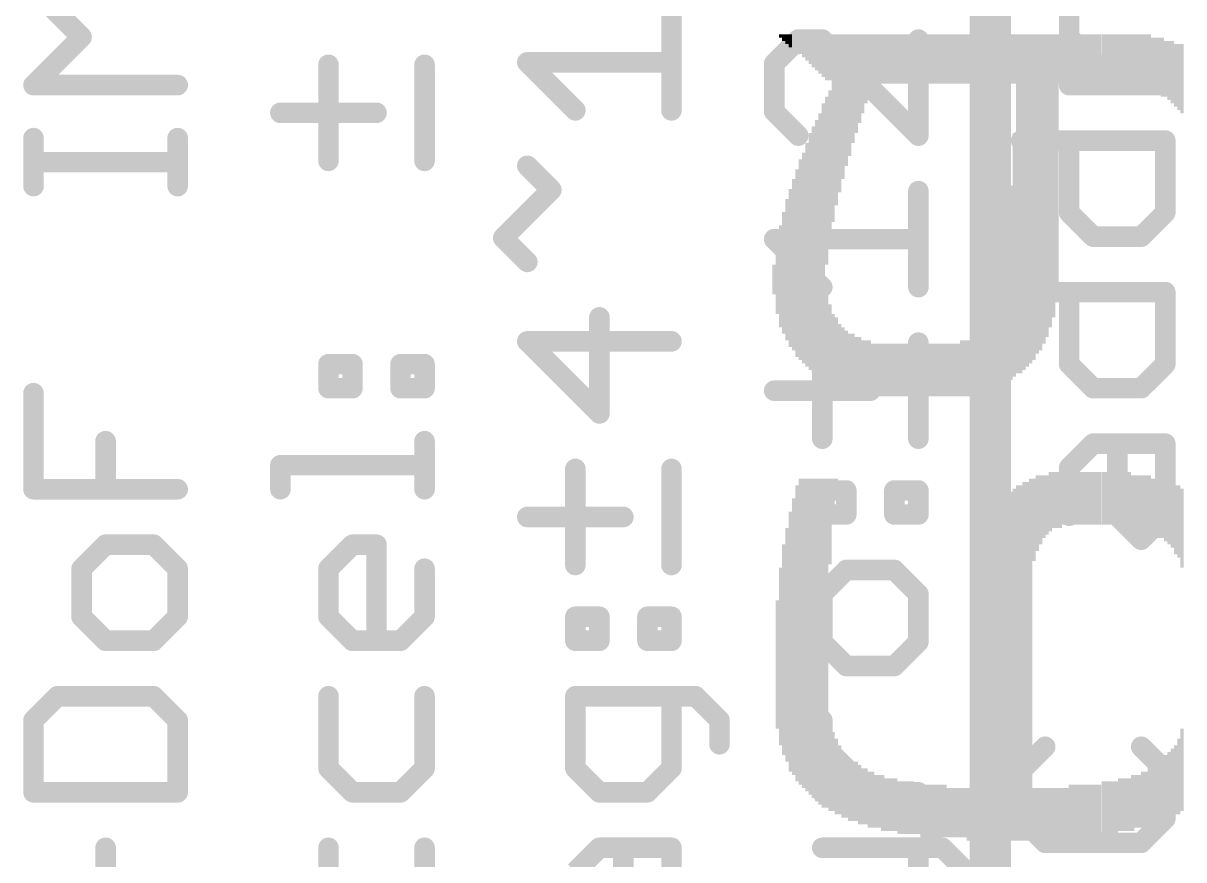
# Model space of a CAD drawing. Extents: x -6.4 to 50.9, y -4.9 to 29.2.
# Drawn here: x 0.38 to 7.54, y 6.6 to 11.76 of the extents above; entities that cross this region are included whole.
import ezdxf

# ---------------------------------------------------------------- set-up
doc = ezdxf.new("R2010")
doc.units = 0
for name, color, linetype in [('1', 12, 'CONTINUOUS'), ('21', 40, 'CONTINUOUS'), ('22', 6, 'CONTINUOUS')]:
    doc.layers.add(name, color=color, linetype=linetype)

# ---------------------------------------------------------------- blocks, each defined once
blk = doc.blocks.new('RECT')
blk.add_solid([(-0.5, -0.5), (0.5, -0.5), (-0.5, 0.5), (0.5, 0.5)])

msp = doc.modelspace()

# ---------------------------------------------------------------- linework, layer by layer
at = {"layer": '1', "const_width": 0.254}
msp.add_lwpolyline([(6.35, 3.81), (6.35, 18.923)], dxfattribs=at)
at = {"layer": '21', "const_width": 0.127}
for points in [[(0.7403, 11.6769), (0.4437, 11.9735)], [(4.3815, 11.2244), (4.3815, 11.8175)], [(6.8363, 11.6769), (6.8363, 11.8252)], [(0.4437, 11.3803), (0.7403, 11.6769)], [(5.164, 11.6616), (5.0157, 11.5133)], [(5.3123, 11.6616), (5.164, 11.6616)], [(5.9055, 11.0685), (5.3123, 11.6616)], [(5.9055, 11.6616), (5.9055, 11.0685)], [(7.1329, 11.3803), (6.8363, 11.6769)], [(2.2643, 10.9125), (2.2643, 11.5057)], [(2.8575, 10.9125), (2.8575, 11.5057)], [(3.7883, 11.2244), (3.4917, 11.521)], [(3.4917, 11.521), (4.3815, 11.521)], [(5.0157, 11.5133), (5.0157, 11.2167)], [(1.3335, 11.3803), (0.4437, 11.3803)], [(7.4295, 11.3803), (6.8363, 11.3803)], [(1.9677, 11.2091), (2.5609, 11.2091)], [(5.0157, 11.2167), (5.164, 11.0685)], [(0.4437, 10.7566), (0.4437, 11.0532)], [(1.3335, 10.7566), (1.3335, 11.0532)], [(6.5397, 11.0379), (7.4295, 11.0379)], [(6.8363, 10.5931), (6.8363, 11.0379)], [(7.4295, 11.0379), (7.4295, 10.5931)], [(1.3335, 10.9049), (0.4437, 10.9049)], [(3.64, 10.7337), (3.4917, 10.882)], [(3.3434, 10.4371), (3.64, 10.7337)], [(5.9055, 10.1329), (5.9055, 10.7261)], [(6.9846, 10.4448), (6.8363, 10.5931)], [(7.4295, 10.5931), (7.2812, 10.4448)], [(3.4917, 10.2889), (3.3434, 10.4371)], [(5.3123, 10.1329), (5.0157, 10.4295)], [(5.0157, 10.4295), (5.9055, 10.4295)], [(7.2812, 10.4448), (6.9846, 10.4448)], [(6.5397, 10.1024), (7.4295, 10.1024)], [(6.8363, 9.6575), (6.8363, 10.1024)], [(7.4295, 10.1024), (7.4295, 9.6575)], [(3.9366, 9.3533), (3.9366, 9.9465)], [(4.3815, 9.7982), (3.4917, 9.7982)], [(3.4917, 9.7982), (3.9366, 9.3533)], [(5.3123, 9.1974), (5.3123, 9.7906)], [(5.9055, 9.1974), (5.9055, 9.7906)], [(2.2643, 9.5093), (2.2643, 9.6575)], [(2.2643, 9.6575), (2.4126, 9.6575)], [(2.4126, 9.6575), (2.4126, 9.5093)], [(2.7092, 9.5093), (2.7092, 9.6575)], [(2.7092, 9.6575), (2.8575, 9.6575)], [(2.8575, 9.6575), (2.8575, 9.5093)], [(6.9846, 9.5093), (6.8363, 9.6575)], [(7.4295, 9.6575), (7.2812, 9.5093)], [(0.4437, 8.8856), (0.4437, 9.4787)], [(2.4126, 9.5093), (2.2643, 9.5093)], [(2.8575, 9.5093), (2.7092, 9.5093)], [(5.0157, 9.494), (5.6089, 9.494)], [(7.2812, 9.5093), (6.9846, 9.5093)], [(0.8886, 8.8856), (0.8886, 9.1822)], [(2.8575, 8.8856), (2.8575, 9.1822)], [(6.8363, 9.0186), (6.9846, 9.1669)], [(6.9846, 9.1669), (7.4295, 9.1669)], [(7.1329, 8.722), (7.1329, 9.1669)], [(7.4295, 9.1669), (7.4295, 8.722)], [(1.9677, 8.8856), (1.9677, 9.0339)], [(1.9677, 9.0339), (2.8575, 9.0339)], [(3.7883, 8.4178), (3.7883, 9.011)], [(4.3815, 8.4178), (4.3815, 9.011)], [(6.8363, 8.722), (6.8363, 9.0186)], [(1.3335, 8.8856), (0.4437, 8.8856)], [(5.3123, 8.7297), (5.3123, 8.8779)], [(5.3123, 8.8779), (5.4606, 8.8779)], [(5.4606, 8.8779), (5.4606, 8.7297)], [(5.7572, 8.7297), (5.7572, 8.8779)], [(5.7572, 8.8779), (5.9055, 8.8779)], [(5.9055, 8.8779), (5.9055, 8.7297)], [(3.4917, 8.7144), (4.0849, 8.7144)], [(5.4606, 8.7297), (5.3123, 8.7297)], [(5.9055, 8.7297), (5.7572, 8.7297)], [(7.2812, 8.5737), (7.1329, 8.722)], [(7.4295, 8.722), (7.2812, 8.5737)], [(0.8886, 8.5432), (0.7403, 8.3949)], [(1.1852, 8.5432), (0.8886, 8.5432)], [(1.3335, 8.3949), (1.1852, 8.5432)], [(2.2643, 8.3949), (2.4126, 8.5432)], [(2.4126, 8.5432), (2.5609, 8.5432)], [(2.5609, 8.5432), (2.5609, 7.9501)], [(0.7403, 8.3949), (0.7403, 8.0983)], [(1.3335, 8.0983), (1.3335, 8.3949)], [(2.2643, 8.0983), (2.2643, 8.3949)], [(2.8575, 8.3949), (2.8575, 8.0983)], [(5.4606, 8.3873), (5.3123, 8.239)], [(5.7572, 8.3873), (5.4606, 8.3873)], [(5.9055, 8.239), (5.7572, 8.3873)], [(5.3123, 8.239), (5.3123, 7.9424)], [(5.9055, 7.9424), (5.9055, 8.239)], [(0.7403, 8.0983), (0.8886, 7.9501)], [(1.1852, 7.9501), (1.3335, 8.0983)], [(2.4126, 7.9501), (2.2643, 8.0983)], [(2.8575, 8.0983), (2.7092, 7.9501)], [(3.7883, 7.9501), (3.7883, 8.0983)], [(3.7883, 8.0983), (3.9366, 8.0983)], [(3.9366, 8.0983), (3.9366, 7.9501)], [(4.2332, 7.9501), (4.2332, 8.0983)], [(4.2332, 8.0983), (4.3815, 8.0983)], [(4.3815, 8.0983), (4.3815, 7.9501)], [(0.8886, 7.9501), (1.1852, 7.9501)], [(2.7092, 7.9501), (2.4126, 7.9501)], [(3.9366, 7.9501), (3.7883, 7.9501)], [(4.3815, 7.9501), (4.2332, 7.9501)], [(5.3123, 7.9424), (5.4606, 7.7941)], [(5.7572, 7.7941), (5.9055, 7.9424)], [(5.4606, 7.7941), (5.7572, 7.7941)], [(0.592, 7.6077), (0.4437, 7.4594)], [(1.1852, 7.6077), (0.592, 7.6077)], [(1.3335, 7.4594), (1.1852, 7.6077)], [(2.2643, 7.6077), (2.2643, 7.1628)], [(2.8575, 7.1628), (2.8575, 7.6077)], [(4.5298, 7.6077), (3.7883, 7.6077)], [(3.7883, 7.6077), (3.7883, 7.1628)], [(4.3815, 7.1628), (4.3815, 7.6077)], [(4.6781, 7.4594), (4.5298, 7.6077)], [(0.4437, 7.4594), (0.4437, 7.0145)], [(1.3335, 7.0145), (1.3335, 7.4594)], [(4.6781, 7.3111), (4.6781, 7.4594)], [(5.3123, 7.3111), (5.3123, 7.4594)], [(5.6089, 7.0145), (5.3123, 7.3111)], [(6.688, 7.2959), (6.5397, 7.1476)], [(7.4295, 7.1476), (7.2812, 7.2959)], [(2.2643, 7.1628), (2.4126, 7.0145)], [(2.7092, 7.0145), (2.8575, 7.1628)], [(3.7883, 7.1628), (3.9366, 7.0145)], [(4.2332, 7.0145), (4.3815, 7.1628)], [(6.5397, 7.1476), (6.5397, 6.851)], [(7.4295, 6.851), (7.4295, 7.1476)], [(0.4437, 7.0145), (1.3335, 7.0145)], [(2.4126, 7.0145), (2.7092, 7.0145)], [(3.9366, 7.0145), (4.2332, 7.0145)], [(5.9055, 7.0145), (5.3123, 7.0145)], [(6.5397, 6.851), (6.688, 6.7027)], [(7.2812, 6.7027), (7.4295, 6.851)], [(0.8886, 6.079), (0.8886, 6.6722)], [(2.2643, 6.6722), (2.2643, 6.2273)], [(2.8575, 6.2273), (2.8575, 6.6722)], [(3.7883, 6.5239), (3.9366, 6.6722)], [(3.9366, 6.6722), (4.3815, 6.6722)], [(4.0849, 6.2273), (4.0849, 6.6722)], [(4.3815, 6.6722), (4.3815, 6.2273)], [(5.3123, 6.6722), (6.0538, 6.6722)], [(5.9055, 6.2273), (5.9055, 6.6722)], [(6.0538, 6.6722), (6.2021, 6.5239)], [(6.688, 6.7027), (7.2812, 6.7027)]]:
    msp.add_lwpolyline(points, dxfattribs=at)
at = {"layer": '21', "const_width": 0.0635}
for points in [[(0.7628, 11.6544, 1), (0.7179, 11.6993)], [(0.7179, 11.6544, 1), (0.7628, 11.6993)], [(5.164, 11.6934, 1), (5.164, 11.6299)], [(5.1865, 11.6392, 1), (5.1416, 11.6841)], [(5.3348, 11.6841, 1), (5.2899, 11.6392)], [(5.3123, 11.6299, 1), (5.3123, 11.6934)], [(5.9372, 11.6616, 1), (5.8738, 11.6616)], [(6.8046, 11.6769, 1), (6.8681, 11.6769)], [(6.8588, 11.6993, 1), (6.8139, 11.6544)], [(2.2961, 11.5057, 1), (2.2326, 11.5057)], [(2.8893, 11.5057, 1), (2.8257, 11.5057)], [(3.4917, 11.5527, 1), (3.4917, 11.4892)], [(3.5142, 11.5434, 1), (3.4693, 11.4985)], [(4.3815, 11.4892, 1), (4.3815, 11.5527)], [(5.0475, 11.5133, 1), (4.984, 11.5133)], [(4.9933, 11.5358, 1), (5.0382, 11.4909)], [(0.4437, 11.412, 1), (0.4437, 11.3485)], [(0.4213, 11.4027, 1), (0.4662, 11.3578)], [(1.3335, 11.3485, 1), (1.3335, 11.412)], [(6.8363, 11.412, 1), (6.8363, 11.3485)], [(7.1105, 11.3578, 1), (7.1554, 11.4027)], [(7.4295, 11.3485, 1), (7.4295, 11.412)], [(1.9677, 11.2409, 1), (1.9677, 11.1774)], [(2.5609, 11.1774, 1), (2.5609, 11.2409)], [(3.7659, 11.2019, 1), (3.8108, 11.2468)], [(4.3498, 11.2244, 1), (4.4132, 11.2244)], [(5.0382, 11.2392, 1), (4.9933, 11.1943)], [(4.984, 11.2167, 1), (5.0475, 11.2167)], [(0.4755, 11.0532, 1), (0.412, 11.0532)], [(1.3653, 11.0532, 1), (1.3018, 11.0532)], [(5.1416, 11.046, 1), (5.1865, 11.0909)], [(5.883, 11.046, 1), (5.928, 11.0909)], [(5.8738, 11.0685, 1), (5.9372, 11.0685)], [(6.5397, 11.0697, 1), (6.5397, 11.0062)], [(6.8681, 11.0379, 1), (6.8046, 11.0379)], [(7.4612, 11.0379, 1), (7.3978, 11.0379)], [(7.4295, 11.0062, 1), (7.4295, 11.0697)], [(0.4437, 10.9367, 1), (0.4437, 10.8732)], [(1.3335, 10.8732, 1), (1.3335, 10.9367)], [(2.2326, 10.9125, 1), (2.2961, 10.9125)], [(2.8257, 10.9125, 1), (2.8893, 10.9125)], [(3.5142, 10.9045, 1), (3.4693, 10.8596)], [(0.412, 10.7566, 1), (0.4755, 10.7566)], [(1.3018, 10.7566, 1), (1.3653, 10.7566)], [(3.6625, 10.7113, 1), (3.6176, 10.7562)], [(3.6176, 10.7113, 1), (3.6625, 10.7562)], [(5.9372, 10.7261, 1), (5.8738, 10.7261)], [(6.8046, 10.5931, 1), (6.8681, 10.5931)], [(6.8588, 10.6155, 1), (6.8139, 10.5706)], [(7.3978, 10.5931, 1), (7.4612, 10.5931)], [(7.452, 10.5706, 1), (7.407, 10.6155)], [(3.3659, 10.4596, 1), (3.321, 10.4147)], [(3.321, 10.4596, 1), (3.3659, 10.4147)], [(5.0157, 10.4613, 1), (5.0157, 10.3978)], [(5.0382, 10.452, 1), (4.9933, 10.4071)], [(5.9055, 10.3978, 1), (5.9055, 10.4613)], [(6.9846, 10.4765, 1), (6.9846, 10.413)], [(6.9622, 10.4223, 1), (7.0071, 10.4672)], [(7.2588, 10.4672, 1), (7.3037, 10.4223)], [(7.2812, 10.413, 1), (7.2812, 10.4765)], [(3.4693, 10.2664, 1), (3.5142, 10.3113)], [(5.2899, 10.1105, 1), (5.3348, 10.1554)], [(5.8738, 10.1329, 1), (5.9372, 10.1329)], [(6.5397, 10.1342, 1), (6.5397, 10.0707)], [(6.8681, 10.1024, 1), (6.8046, 10.1024)], [(7.4612, 10.1024, 1), (7.3978, 10.1024)], [(7.4295, 10.0707, 1), (7.4295, 10.1342)], [(3.9684, 9.9465, 1), (3.9049, 9.9465)], [(3.4917, 9.83, 1), (3.4917, 9.7665)], [(3.5142, 9.8207, 1), (3.4693, 9.7758)], [(4.3815, 9.7665, 1), (4.3815, 9.83)], [(5.3441, 9.7906, 1), (5.2806, 9.7906)], [(5.9372, 9.7906, 1), (5.8738, 9.7906)], [(2.2643, 9.6893, 1), (2.2643, 9.6258)], [(2.2961, 9.6575, 1), (2.2326, 9.6575)], [(2.4444, 9.6575, 1), (2.3809, 9.6575)], [(2.4126, 9.6258, 1), (2.4126, 9.6893)], [(2.7092, 9.6893, 1), (2.7092, 9.6258)], [(2.741, 9.6575, 1), (2.6775, 9.6575)], [(2.8893, 9.6575, 1), (2.8257, 9.6575)], [(2.8575, 9.6258, 1), (2.8575, 9.6893)], [(6.8046, 9.6575, 1), (6.8681, 9.6575)], [(6.8588, 9.68, 1), (6.8139, 9.6351)], [(7.3978, 9.6575, 1), (7.4612, 9.6575)], [(7.452, 9.6351, 1), (7.407, 9.68)], [(0.4755, 9.4787, 1), (0.412, 9.4787)], [(2.2643, 9.541, 1), (2.2643, 9.4775)], [(2.2326, 9.5093, 1), (2.2961, 9.5093)], [(2.3809, 9.5093, 1), (2.4444, 9.5093)], [(2.4126, 9.4775, 1), (2.4126, 9.541)], [(2.7092, 9.541, 1), (2.7092, 9.4775)], [(2.6775, 9.5093, 1), (2.741, 9.5093)], [(2.8257, 9.5093, 1), (2.8893, 9.5093)], [(2.8575, 9.4775, 1), (2.8575, 9.541)], [(5.0157, 9.5257, 1), (5.0157, 9.4622)], [(5.6089, 9.4622, 1), (5.6089, 9.5257)], [(6.9846, 9.541, 1), (6.9846, 9.4775)], [(6.9622, 9.4868, 1), (7.0071, 9.5317)], [(7.2588, 9.5317, 1), (7.3037, 9.4868)], [(7.2812, 9.4775, 1), (7.2812, 9.541)], [(3.9049, 9.3533, 1), (3.9684, 9.3533)], [(3.9142, 9.3309, 1), (3.9591, 9.3758)], [(0.9204, 9.1822, 1), (0.8569, 9.1822)], [(2.8893, 9.1822, 1), (2.8257, 9.1822)], [(5.2806, 9.1974, 1), (5.3441, 9.1974)], [(5.8738, 9.1974, 1), (5.9372, 9.1974)], [(6.9846, 9.1987, 1), (6.9846, 9.1352)], [(7.0071, 9.1445, 1), (6.9622, 9.1894)], [(7.1647, 9.1669, 1), (7.1012, 9.1669)], [(7.4612, 9.1669, 1), (7.3978, 9.1669)], [(7.4295, 9.1352, 1), (7.4295, 9.1987)], [(1.9995, 9.0339, 1), (1.936, 9.0339)], [(1.9677, 9.0656, 1), (1.9677, 9.0021)], [(2.8575, 9.0021, 1), (2.8575, 9.0656)], [(3.8201, 9.011, 1), (3.7566, 9.011)], [(4.4132, 9.011, 1), (4.3498, 9.011)], [(6.8681, 9.0186, 1), (6.8046, 9.0186)], [(6.8139, 9.0411, 1), (6.8588, 8.9962)], [(0.4437, 8.9173, 1), (0.4437, 8.8538)], [(0.412, 8.8856, 1), (0.4755, 8.8856)], [(0.8569, 8.8856, 1), (0.9204, 8.8856)], [(1.3335, 8.8538, 1), (1.3335, 8.9173)], [(1.936, 8.8856, 1), (1.9995, 8.8856)], [(2.8257, 8.8856, 1), (2.8893, 8.8856)], [(5.3123, 8.9097, 1), (5.3123, 8.8462)], [(5.3441, 8.8779, 1), (5.2806, 8.8779)], [(5.4924, 8.8779, 1), (5.4289, 8.8779)], [(5.4606, 8.8462, 1), (5.4606, 8.9097)], [(5.7572, 8.9097, 1), (5.7572, 8.8462)], [(5.789, 8.8779, 1), (5.7255, 8.8779)], [(5.9372, 8.8779, 1), (5.8738, 8.8779)], [(5.9055, 8.8462, 1), (5.9055, 8.9097)], [(3.4917, 8.7462, 1), (3.4917, 8.6827)], [(4.0849, 8.6827, 1), (4.0849, 8.7462)], [(5.3123, 8.7614, 1), (5.3123, 8.6979)], [(5.2806, 8.7297, 1), (5.3441, 8.7297)], [(5.4289, 8.7297, 1), (5.4924, 8.7297)], [(5.4606, 8.6979, 1), (5.4606, 8.7614)], [(5.7572, 8.7614, 1), (5.7572, 8.6979)], [(5.7255, 8.7297, 1), (5.789, 8.7297)], [(5.8738, 8.7297, 1), (5.9372, 8.7297)], [(5.9055, 8.6979, 1), (5.9055, 8.7614)], [(6.8046, 8.722, 1), (6.8681, 8.722)], [(7.1554, 8.7445, 1), (7.1105, 8.6996)], [(7.1012, 8.722, 1), (7.1647, 8.722)], [(7.3978, 8.722, 1), (7.4612, 8.722)], [(7.452, 8.6996, 1), (7.407, 8.7445)], [(0.8886, 8.575, 1), (0.8886, 8.5115)], [(0.9111, 8.5208, 1), (0.8662, 8.5657)], [(1.2077, 8.5657, 1), (1.1628, 8.5208)], [(1.1852, 8.5115, 1), (1.1852, 8.575)], [(2.4126, 8.575, 1), (2.4126, 8.5115)], [(2.4351, 8.5208, 1), (2.3902, 8.5657)], [(2.5927, 8.5432, 1), (2.5292, 8.5432)], [(2.5609, 8.5115, 1), (2.5609, 8.575)], [(7.2588, 8.5962, 1), (7.3037, 8.5513)], [(7.2588, 8.5513, 1), (7.3037, 8.5962)], [(0.7721, 8.3949, 1), (0.7086, 8.3949)], [(1.3653, 8.3949, 1), (1.3018, 8.3949)], [(2.2961, 8.3949, 1), (2.2326, 8.3949)], [(2.8893, 8.3949, 1), (2.8257, 8.3949)], [(0.7179, 8.4174, 1), (0.7628, 8.3725)], [(1.311, 8.3725, 1), (1.356, 8.4174)], [(2.2419, 8.4174, 1), (2.2868, 8.3725)], [(3.7566, 8.4178, 1), (3.8201, 8.4178)], [(4.3498, 8.4178, 1), (4.4132, 8.4178)], [(5.4606, 8.4191, 1), (5.4606, 8.3556)], [(5.4831, 8.3649, 1), (5.4382, 8.4098)], [(5.7797, 8.4098, 1), (5.7348, 8.3649)], [(5.7572, 8.3556, 1), (5.7572, 8.4191)], [(5.3441, 8.239, 1), (5.2806, 8.239)], [(5.2899, 8.2615, 1), (5.3348, 8.2166)], [(5.9372, 8.239, 1), (5.8738, 8.239)], [(5.883, 8.2166, 1), (5.928, 8.2615)], [(0.7628, 8.1208, 1), (0.7179, 8.0759)], [(0.7086, 8.0983, 1), (0.7721, 8.0983)], [(1.3018, 8.0983, 1), (1.3653, 8.0983)], [(1.356, 8.0759, 1), (1.311, 8.1208)], [(2.2868, 8.1208, 1), (2.2419, 8.0759)], [(2.2326, 8.0983, 1), (2.2961, 8.0983)], [(2.8257, 8.0983, 1), (2.8893, 8.0983)], [(2.88, 8.0759, 1), (2.835, 8.1208)], [(3.7883, 8.1301, 1), (3.7883, 8.0666)], [(3.8201, 8.0983, 1), (3.7566, 8.0983)], [(3.9684, 8.0983, 1), (3.9049, 8.0983)], [(3.9366, 8.0666, 1), (3.9366, 8.1301)], [(4.2332, 8.1301, 1), (4.2332, 8.0666)], [(4.265, 8.0983, 1), (4.2015, 8.0983)], [(4.4132, 8.0983, 1), (4.3498, 8.0983)], [(4.3815, 8.0666, 1), (4.3815, 8.1301)], [(0.8886, 7.9818, 1), (0.8886, 7.9183)], [(0.8662, 7.9276, 1), (0.9111, 7.9725)], [(1.1628, 7.9725, 1), (1.2077, 7.9276)], [(1.1852, 7.9183, 1), (1.1852, 7.9818)], [(2.4126, 7.9818, 1), (2.4126, 7.9183)], [(2.3902, 7.9276, 1), (2.4351, 7.9725)], [(2.5292, 7.9501, 1), (2.5927, 7.9501)], [(2.6868, 7.9725, 1), (2.7317, 7.9276)], [(2.7092, 7.9183, 1), (2.7092, 7.9818)], [(3.7883, 7.9818, 1), (3.7883, 7.9183)], [(3.7566, 7.9501, 1), (3.8201, 7.9501)], [(3.9049, 7.9501, 1), (3.9684, 7.9501)], [(3.9366, 7.9183, 1), (3.9366, 7.9818)], [(4.2332, 7.9818, 1), (4.2332, 7.9183)], [(4.2015, 7.9501, 1), (4.265, 7.9501)], [(4.3498, 7.9501, 1), (4.4132, 7.9501)], [(4.3815, 7.9183, 1), (4.3815, 7.9818)], [(5.3348, 7.9649, 1), (5.2899, 7.92)], [(5.2806, 7.9424, 1), (5.3441, 7.9424)], [(5.8738, 7.9424, 1), (5.9372, 7.9424)], [(5.928, 7.92, 1), (5.883, 7.9649)], [(5.4606, 7.8259, 1), (5.4606, 7.7624)], [(5.4382, 7.7717, 1), (5.4831, 7.8166)], [(5.7348, 7.8166, 1), (5.7797, 7.7717)], [(5.7572, 7.7624, 1), (5.7572, 7.8259)], [(0.592, 7.6395, 1), (0.592, 7.576)], [(0.6145, 7.5853, 1), (0.5696, 7.6302)], [(1.2077, 7.6302, 1), (1.1628, 7.5853)], [(1.1852, 7.576, 1), (1.1852, 7.6395)], [(2.2961, 7.6077, 1), (2.2326, 7.6077)], [(2.8893, 7.6077, 1), (2.8257, 7.6077)], [(3.7883, 7.6395, 1), (3.7883, 7.576)], [(3.8201, 7.6077, 1), (3.7566, 7.6077)], [(4.4132, 7.6077, 1), (4.3498, 7.6077)], [(4.5522, 7.6302, 1), (4.5073, 7.5853)], [(4.5298, 7.576, 1), (4.5298, 7.6395)], [(0.4755, 7.4594, 1), (0.412, 7.4594)], [(1.3653, 7.4594, 1), (1.3018, 7.4594)], [(4.7098, 7.4594, 1), (4.6463, 7.4594)], [(5.3441, 7.4594, 1), (5.2806, 7.4594)], [(0.4213, 7.4819, 1), (0.4662, 7.437)], [(1.311, 7.437, 1), (1.356, 7.4819)], [(4.6556, 7.437, 1), (4.7005, 7.4819)], [(4.6463, 7.3111, 1), (4.7098, 7.3111)], [(5.3348, 7.3336, 1), (5.2899, 7.2887)], [(5.2806, 7.3111, 1), (5.3441, 7.3111)], [(6.7105, 7.2734, 1), (6.6656, 7.3183)], [(7.3037, 7.3183, 1), (7.2588, 7.2734)], [(2.2868, 7.1853, 1), (2.2419, 7.1404)], [(2.2326, 7.1628, 1), (2.2961, 7.1628)], [(2.8257, 7.1628, 1), (2.8893, 7.1628)], [(2.88, 7.1404, 1), (2.835, 7.1853)], [(3.8108, 7.1853, 1), (3.7659, 7.1404)], [(3.7566, 7.1628, 1), (3.8201, 7.1628)], [(4.3498, 7.1628, 1), (4.4132, 7.1628)], [(4.404, 7.1404, 1), (4.359, 7.1853)], [(6.5715, 7.1476, 1), (6.508, 7.1476)], [(6.5173, 7.17, 1), (6.5622, 7.1251)], [(7.4612, 7.1476, 1), (7.3978, 7.1476)], [(7.407, 7.1251, 1), (7.452, 7.17)], [(0.4437, 7.0463, 1), (0.4437, 6.9828)], [(0.412, 7.0145, 1), (0.4755, 7.0145)], [(1.3018, 7.0145, 1), (1.3653, 7.0145)], [(1.3335, 6.9828, 1), (1.3335, 7.0463)], [(2.4126, 7.0463, 1), (2.4126, 6.9828)], [(2.3902, 6.9921, 1), (2.4351, 7.037)], [(2.6868, 7.037, 1), (2.7317, 6.9921)], [(2.7092, 6.9828, 1), (2.7092, 7.0463)], [(3.9366, 7.0463, 1), (3.9366, 6.9828)], [(3.9142, 6.9921, 1), (3.9591, 7.037)], [(4.2108, 7.037, 1), (4.2557, 6.9921)], [(4.2332, 6.9828, 1), (4.2332, 7.0463)], [(5.3123, 7.0463, 1), (5.3123, 6.9828)], [(5.5865, 6.9921, 1), (5.6314, 7.037)], [(5.9055, 6.9828, 1), (5.9055, 7.0463)], [(6.508, 6.851, 1), (6.5715, 6.851)], [(6.5622, 6.8734, 1), (6.5173, 6.8285)], [(7.3978, 6.851, 1), (7.4612, 6.851)], [(7.452, 6.8285, 1), (7.407, 6.8734)], [(0.9204, 6.6722, 1), (0.8569, 6.6722)], [(2.2961, 6.6722, 1), (2.2326, 6.6722)], [(2.8893, 6.6722, 1), (2.8257, 6.6722)], [(3.9366, 6.7039, 1), (3.9366, 6.6404)], [(3.9591, 6.6497, 1), (3.9142, 6.6946)], [(4.1167, 6.6722, 1), (4.0532, 6.6722)], [(4.4132, 6.6722, 1), (4.3498, 6.6722)], [(4.3815, 6.6404, 1), (4.3815, 6.7039)], [(5.3123, 6.7039, 1), (5.3123, 6.6404)], [(5.9372, 6.6722, 1), (5.8738, 6.6722)], [(6.0762, 6.6946, 1), (6.0313, 6.6497)], [(6.0538, 6.6404, 1), (6.0538, 6.7039)], [(6.688, 6.7344, 1), (6.688, 6.6709)], [(6.6656, 6.6802, 1), (6.7105, 6.7251)], [(7.2588, 6.7251, 1), (7.3037, 6.6802)], [(7.2812, 6.6709, 1), (7.2812, 6.7344)]]:
    msp.add_lwpolyline(points, format="xyb", dxfattribs=at)

# ---------------------------------------------------------------- block references
at = {"layer": '22', "yscale": 0.0203, "rotation": 90}
for p, xscale in [((5.0546, 11.684), 0.0203), ((5.0749, 11.6738), 0.0406), ((5.0952, 11.6637), 0.061), ((5.1156, 11.6535), 0.0813), ((5.1359, 11.6434), 0.1016), ((5.1562, 11.6332), 0.1219), ((5.1765, 11.6332), 0.1219), ((5.1968, 11.623), 0.1422), ((5.2172, 11.6129), 0.1626), ((5.2375, 11.6027), 0.1829), ((5.2578, 11.5926), 0.2032), ((5.2781, 11.5824), 0.2235), ((5.2984, 11.5722), 0.2438), ((5.3188, 11.5621), 0.2642), ((5.3391, 11.5519), 0.2845), ((5.3594, 11.5519), 0.2845), ((5.3797, 11.115), 1.1582), ((5.4, 11.1658), 1.0566), ((5.4204, 11.2065), 0.9754), ((5.4407, 11.2471), 0.8941), ((5.461, 11.2878), 0.8128), ((5.4813, 11.3182), 0.7518), ((5.5016, 11.3589), 0.6706), ((5.522, 11.3894), 0.6096), ((5.5423, 11.4198), 0.5486), ((5.5626, 11.4503), 0.4877), ((5.5829, 11.4808), 0.4267), ((5.6032, 11.5113), 0.3658), ((5.6236, 11.5418), 0.3048), ((5.6439, 11.5418), 0.3048), ((5.6642, 11.5418), 0.3048), ((5.6845, 11.5418), 0.3048), ((5.7048, 11.5418), 0.3048), ((5.7252, 11.5418), 0.3048), ((5.7455, 11.5418), 0.3048), ((5.7658, 11.5418), 0.3048), ((5.7861, 11.5418), 0.3048), ((5.8064, 11.5418), 0.3048), ((5.8268, 11.5418), 0.3048), ((5.8471, 11.5418), 0.3048), ((5.8674, 11.5418), 0.3048), ((5.8877, 11.5418), 0.3048), ((5.908, 11.5418), 0.3048), ((5.9284, 11.5418), 0.3048), ((5.9487, 11.5418), 0.3048), ((5.969, 11.5418), 0.3048), ((5.9893, 11.5418), 0.3048), ((6.0096, 11.5418), 0.3048), ((6.03, 11.5418), 0.3048), ((6.0503, 11.5418), 0.3048), ((6.0706, 11.5418), 0.3048), ((6.0909, 11.5418), 0.3048), ((6.1112, 11.5418), 0.3048), ((6.1316, 11.5418), 0.3048), ((6.1519, 11.5418), 0.3048), ((6.1722, 11.5418), 0.3048), ((6.1925, 11.5418), 0.3048), ((6.2128, 11.5418), 0.3048), ((6.2332, 11.5418), 0.3048), ((6.2535, 11.5418), 0.3048), ((6.2738, 11.5418), 0.3048), ((6.2941, 11.5418), 0.3048), ((6.3144, 11.5418), 0.3048), ((6.3348, 11.5418), 0.3048), ((6.3551, 11.5418), 0.3048), ((6.3754, 11.5418), 0.3048), ((6.3957, 11.5418), 0.3048), ((6.416, 11.5418), 0.3048), ((6.4364, 11.5418), 0.3048), ((6.4567, 11.5418), 0.3048), ((6.477, 11.5418), 0.3048), ((6.4973, 11.5418), 0.3048), ((6.5176, 10.6477), 2.093), ((6.538, 10.6477), 2.093), ((6.5583, 10.6578), 2.0726), ((6.5786, 10.668), 2.0523), ((6.5989, 10.6782), 2.032), ((6.6192, 10.6883), 2.0117), ((6.6396, 10.7086), 1.971), ((6.6599, 10.7188), 1.9507), ((6.6802, 10.7391), 1.9101), ((6.7005, 10.7594), 1.8694), ((6.7208, 10.7899), 1.8085), ((6.7412, 10.8204), 1.7475), ((6.7615, 10.8814), 1.6256), ((6.7818, 11.5418), 0.3048), ((6.8021, 11.5418), 0.3048), ((6.8224, 11.5418), 0.3048), ((6.8428, 11.5418), 0.3048), ((6.8631, 11.5418), 0.3048), ((6.8834, 11.5418), 0.3048), ((6.9037, 11.5418), 0.3048), ((6.924, 11.5418), 0.3048), ((6.9444, 11.5418), 0.3048), ((6.9647, 11.5418), 0.3048), ((6.985, 11.5418), 0.3048), ((7.0053, 11.5418), 0.3048), ((7.0256, 11.5418), 0.3048), ((7.046, 11.5418), 0.3048), ((7.0663, 11.5418), 0.3048), ((7.0866, 11.5418), 0.3048), ((7.1069, 11.5418), 0.3048), ((7.1272, 11.5418), 0.3048), ((7.1476, 11.5316), 0.3251), ((7.1679, 11.5316), 0.3251), ((7.1882, 11.5316), 0.3251), ((7.2085, 11.5316), 0.3251), ((7.2288, 11.5316), 0.3251), ((7.2492, 11.5316), 0.3251), ((7.2695, 11.5316), 0.3251), ((7.2898, 11.5316), 0.3251), ((7.3101, 11.5214), 0.3454), ((7.3304, 11.5214), 0.3454), ((7.3508, 11.5113), 0.3251), ((7.3711, 11.5011), 0.3454), ((7.3914, 11.5011), 0.3454), ((7.4117, 11.491), 0.3658), ((7.432, 11.4808), 0.3454), ((7.4524, 11.4706), 0.3658), ((7.4727, 11.4605), 0.3861), ((7.493, 11.4402), 0.3861), ((7.5133, 11.43), 0.4064), ((7.5336, 11.4198), 0.4267), ((5.3594, 10.8915), 0.9144), ((5.3188, 10.414), 1.7069), ((5.3391, 10.7899), 1.0363), ((5.2984, 10.3937), 1.6256), ((5.2578, 10.3632), 1.524), ((5.2781, 10.3734), 1.585), ((5.2375, 10.353), 1.463), ((6.4973, 10.3327), 1.5037), ((5.1968, 10.3124), 1.3005), ((5.2172, 10.3327), 1.3818), ((5.1765, 10.3022), 1.2395), ((5.1562, 10.2819), 1.1582), ((5.1359, 10.2718), 1.0566), ((6.477, 10.16), 1.1989), ((5.0952, 10.2413), 0.8738), ((5.1156, 10.2514), 0.9754), ((5.0749, 10.221), 0.7518), ((5.0546, 10.2006), 0.6299), ((5.0343, 10.1905), 0.447), ((6.4567, 9.9873), 0.8534), ((5.014, 10.1803), 0.1829), ((5.3391, 9.8247), 0.569), ((6.4364, 9.8349), 0.5893), ((5.3594, 9.7841), 0.4877), ((5.3797, 9.7434), 0.447), ((6.3957, 9.7536), 0.4674), ((6.416, 9.7841), 0.4877), ((5.4, 9.7333), 0.4267), ((5.4204, 9.7028), 0.4064), ((6.3348, 9.7028), 0.4064), ((6.3551, 9.713), 0.4267), ((6.3754, 9.7333), 0.4267), ((5.4407, 9.6926), 0.3861), ((5.461, 9.6825), 0.3658), ((5.4813, 9.6622), 0.3658), ((5.5016, 9.6622), 0.3658), ((5.522, 9.652), 0.3454), ((5.5423, 9.652), 0.3454), ((6.2332, 9.652), 0.3454), ((6.2535, 9.652), 0.3454), ((6.2738, 9.6622), 0.3658), ((6.2941, 9.6723), 0.3861), ((6.3144, 9.6926), 0.3861), ((5.5626, 9.6317), 0.3454), ((5.5829, 9.6317), 0.3454), ((5.6032, 9.6317), 0.3454), ((5.6236, 9.6215), 0.3251), ((5.6439, 9.6215), 0.3251), ((5.6642, 9.6215), 0.3251), ((5.6845, 9.6215), 0.3251), ((5.7048, 9.6215), 0.3251), ((5.7252, 9.6215), 0.3251), ((5.7455, 9.6215), 0.3251), ((5.7658, 9.6215), 0.3251), ((5.7861, 9.6215), 0.3251), ((5.8064, 9.6215), 0.3251), ((5.8268, 9.6215), 0.3251), ((5.8471, 9.6215), 0.3251), ((5.8674, 9.6215), 0.3251), ((5.8877, 9.6215), 0.3251), ((5.908, 9.6215), 0.3251), ((5.9284, 9.6215), 0.3251), ((5.9487, 9.6215), 0.3251), ((5.969, 9.6215), 0.3251), ((5.9893, 9.6215), 0.3251), ((6.0096, 9.6215), 0.3251), ((6.03, 9.6215), 0.3251), ((6.0503, 9.6215), 0.3251), ((6.0706, 9.6215), 0.3251), ((6.0909, 9.6215), 0.3251), ((6.1112, 9.6215), 0.3251), ((6.1316, 9.6215), 0.3251), ((6.1519, 9.6215), 0.3251), ((6.1722, 9.6317), 0.3454), ((6.1925, 9.6317), 0.3454), ((6.2128, 9.6317), 0.3454), ((6.6396, 8.7376), 0.4674), ((6.6599, 8.7579), 0.4267), ((6.6802, 8.7782), 0.3861), ((6.7005, 8.7884), 0.3658), ((6.7208, 8.8087), 0.3658), ((6.7412, 8.8189), 0.3454), ((6.7615, 8.8189), 0.3454), ((6.7818, 8.8189), 0.3454), ((6.8021, 8.829), 0.3251), ((6.8224, 8.829), 0.3251), ((6.8428, 8.829), 0.3251), ((6.8631, 8.829), 0.3251), ((6.8834, 8.829), 0.3251), ((6.9037, 8.829), 0.3251), ((6.924, 8.829), 0.3251), ((6.9444, 8.829), 0.3251), ((6.9647, 8.829), 0.3251), ((6.985, 8.829), 0.3251), ((7.0053, 8.829), 0.3251), ((7.0256, 8.829), 0.3251), ((7.046, 8.829), 0.3251), ((7.0663, 8.829), 0.3251), ((7.0866, 8.829), 0.3251), ((7.1069, 8.829), 0.3251), ((7.1272, 8.829), 0.3251), ((7.1476, 8.829), 0.3251), ((7.1679, 8.829), 0.3251), ((7.1882, 8.829), 0.3251), ((7.2085, 8.8189), 0.3454), ((7.2288, 8.8087), 0.3251), ((7.2492, 8.8087), 0.3251), ((7.2695, 8.8087), 0.3251), ((7.2898, 8.7986), 0.3454), ((7.3101, 8.7986), 0.3454), ((7.3304, 8.7986), 0.3454), ((5.1562, 7.9959), 1.8288), ((5.1765, 8.0061), 1.8898), ((5.1968, 7.9959), 1.9101), ((5.2172, 7.9858), 1.9304), ((5.2375, 7.9756), 1.9507), ((5.2578, 7.9654), 1.971), ((5.2781, 7.9553), 1.9914), ((5.2984, 7.9451), 2.0117), ((5.3188, 7.935), 2.032), ((5.3391, 7.935), 2.032), ((5.3594, 8.6868), 0.5283), ((5.3797, 8.8087), 0.2845), ((5.4, 8.9002), 0.1016), ((6.4973, 7.8029), 2.1742), ((6.5176, 7.813), 2.1946), ((6.538, 7.813), 2.1946), ((6.5583, 7.8232), 2.2149), ((6.5786, 7.8232), 2.2149), ((6.5989, 7.8334), 2.2352), ((6.6192, 8.697), 0.508), ((7.3508, 8.7782), 0.3454), ((7.3711, 8.7782), 0.3454), ((7.3914, 8.7681), 0.3658), ((7.4117, 8.7579), 0.3454), ((7.432, 8.7478), 0.3658), ((7.4524, 8.7376), 0.3861), ((7.4727, 8.7173), 0.3861), ((7.493, 8.697), 0.4267), ((7.5133, 8.6868), 0.447), ((7.5336, 8.6462), 0.4877), ((5.1359, 7.9756), 1.7069), ((6.4364, 7.7724), 2.1133), ((6.4567, 7.7826), 2.1336), ((6.477, 7.7927), 2.1539), ((5.1156, 7.9451), 1.6053), ((6.3957, 7.7419), 2.0523), ((6.416, 7.7622), 2.093), ((6.3551, 7.7013), 1.971), ((6.3754, 7.7216), 2.0117), ((5.0952, 7.9248), 1.4427), ((6.3348, 7.681), 1.9304), ((5.0749, 7.8943), 1.3005), ((6.3144, 7.6403), 1.8491), ((5.0546, 7.8537), 1.0973), ((6.2941, 7.5794), 1.7272), ((5.0343, 7.8029), 0.7925), ((5.3594, 7.173), 0.5486), ((5.3797, 7.1425), 0.4877), ((7.5336, 7.1526), 0.508), ((5.4, 7.112), 0.4674), ((7.5133, 7.112), 0.4674), ((5.4204, 7.0917), 0.4267), ((5.4407, 7.0612), 0.4064), ((5.461, 7.051), 0.3861), ((7.432, 7.0409), 0.4064), ((7.4524, 7.0612), 0.4064), ((7.4727, 7.0714), 0.4267), ((7.493, 7.0917), 0.4267), ((5.4813, 7.0307), 0.3861), ((5.5016, 7.0206), 0.3658), ((5.522, 7.0206), 0.3658), ((5.5423, 7.0002), 0.3658), ((7.3711, 7.0002), 0.3658), ((7.3914, 7.0206), 0.3658), ((7.4117, 7.0307), 0.3861), ((5.5626, 6.9901), 0.3454), ((5.5829, 6.9901), 0.3454), ((5.6032, 6.9698), 0.3454), ((5.6236, 6.9698), 0.3454), ((5.6439, 6.9596), 0.3251), ((5.6642, 6.9596), 0.3251), ((5.6845, 6.9494), 0.3454), ((5.7048, 6.9393), 0.3251), ((5.7252, 6.9393), 0.3251), ((5.7455, 6.9393), 0.3251), ((5.7658, 6.9393), 0.3251), ((7.1476, 6.9393), 0.3251), ((7.1679, 6.9393), 0.3251), ((7.1882, 6.9393), 0.3251), ((7.2085, 6.9393), 0.3251), ((7.2288, 6.9494), 0.3454), ((7.2492, 6.9596), 0.3251), ((7.2695, 6.9596), 0.3251), ((7.2898, 6.9698), 0.3454), ((7.3101, 6.9698), 0.3454), ((7.3304, 6.9901), 0.3454), ((7.3508, 6.9901), 0.3454), ((5.7861, 6.919), 0.3251), ((5.8064, 6.919), 0.3251), ((5.8268, 6.919), 0.3251), ((5.8471, 6.919), 0.3251), ((5.8674, 6.919), 0.3251), ((5.8877, 6.9088), 0.3048), ((5.908, 6.9088), 0.3048), ((5.9284, 6.8986), 0.3251), ((5.9487, 6.8986), 0.3251), ((5.969, 6.8986), 0.3251), ((5.9893, 6.8986), 0.3251), ((6.0096, 6.8986), 0.3251), ((6.03, 6.8986), 0.3251), ((6.0503, 6.8986), 0.3251), ((6.0706, 6.8986), 0.3251), ((6.0909, 6.8885), 0.3048), ((6.1112, 6.8885), 0.3048), ((6.1316, 6.8885), 0.3048), ((6.1519, 6.8885), 0.3048), ((6.1722, 6.8885), 0.3048), ((6.1925, 6.8885), 0.3048), ((6.2128, 6.8783), 0.3251), ((6.2332, 6.8783), 0.3251), ((6.2535, 6.8783), 0.3251), ((6.2738, 6.8783), 0.3251), ((6.6192, 6.8783), 0.3251), ((6.6396, 6.8783), 0.3251), ((6.6599, 6.8783), 0.3251), ((6.6802, 6.8783), 0.3251), ((6.7005, 6.8783), 0.3251), ((6.7208, 6.8783), 0.3251), ((6.7412, 6.8885), 0.3048), ((6.7615, 6.8885), 0.3048), ((6.7818, 6.8885), 0.3048), ((6.8021, 6.8885), 0.3048), ((6.8224, 6.8885), 0.3048), ((6.8428, 6.8986), 0.3251), ((6.8631, 6.8986), 0.3251), ((6.8834, 6.8986), 0.3251), ((6.9037, 6.8986), 0.3251), ((6.924, 6.8986), 0.3251), ((6.9444, 6.8986), 0.3251), ((6.9647, 6.8986), 0.3251), ((6.985, 6.8986), 0.3251), ((7.0053, 6.9088), 0.3048), ((7.0256, 6.9088), 0.3048), ((7.046, 6.919), 0.3251), ((7.0663, 6.919), 0.3251), ((7.0866, 6.919), 0.3251), ((7.1069, 6.919), 0.3251), ((7.1272, 6.919), 0.3251)]:
    msp.add_blockref('RECT', p, dxfattribs=dict(at, xscale=xscale))

doc.saveas('drawing.dxf')
